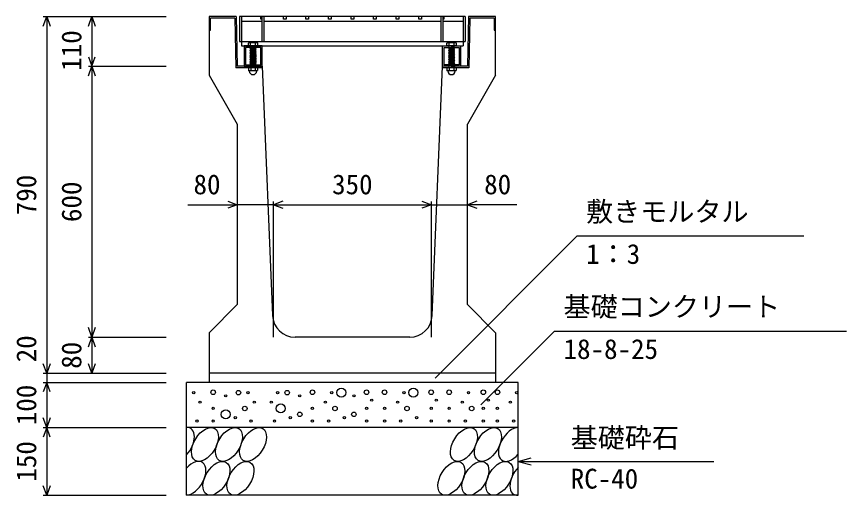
# Model space of a CAD drawing. Units: millimetres, scale not verified. Extents: x -25200 to 25200, y -8910 to 8910.
# Drawn here: x 12962 to 14801, y 767 to 1832 of the extents above; entities that cross this region are included whole.
import ezdxf
from ezdxf.enums import TextEntityAlignment as Align

# ---------------------------------------------------------------- set-up
doc = ezdxf.new("R2010")
doc.units = ezdxf.units.MM
doc.header["$LTSCALE"] = 30
doc.linetypes.add('DOTTED', pattern=[1.75, 0.25, -1.5])
for name, color, linetype, lineweight in [('0-0_DIM', 7, 'Continuous', 25), ('0-2_HATCH', 6, 'Continuous', 25), ('0-5_OUTLINE', 3, 'Continuous', 25)]:
    doc.layers.add(name, color=color, linetype=linetype, lineweight=lineweight)
doc.styles.add('ＭＳ ゴシック', font='')
doc.styles.get('ＭＳ ゴシック').set_extended_font_data('MS Gothic')

msp = doc.modelspace()

# ---------------------------------------------------------------- linework, layer by layer
at = {"layer": '0-0_DIM'}
for p, q in [((13021.1, 1832.11), (13293.6, 1832.11)), ((13028.6, 1832.11), (13028.6, 1042.11)), ((13128.6, 1832.11), (13128.6, 1722.11)), ((13121.1, 1722.11), (13293.6, 1722.11)), ((13128.6, 1722.11), (13128.6, 1122.11)), ((13531.1, 1122.11), (13531.1, 1422.9)), ((13881.1, 1122.11), (13881.1, 1422.9)), ((13341.28, 1415.4), (13451.1, 1415.4)), ((13531.1, 1415.4), (13451.1, 1415.4)), ((13531.1, 1415.4), (13881.1, 1415.4)), ((13881.1, 1415.4), (13961.1, 1415.4)), ((14070.92, 1415.4), (13961.1, 1415.4)), ((14204.17, 1346.35), (13889.29, 1031.47)), ((14204.17, 1346.35), (14706.82, 1346.35)), ((13121.1, 1122.11), (13293.6, 1122.11)), ((13128.6, 1122.11), (13128.6, 1042.11)), ((14154.17, 1135.76), (13990.51, 972.11)), ((14154.17, 1135.76), (14801.04, 1135.76)), ((13021.1, 1042.11), (13293.6, 1042.11)), ((13021.1, 1022.11), (13293.6, 1022.11)), ((13021.1, 922.11), (13293.6, 922.11)), ((13028.6, 922.11), (13028.6, 772.11)), ((14073.6, 847.11), (14102.57, 854.87)), ((14073.6, 847.11), (14506.91, 847.11)), ((14073.6, 847.11), (14102.57, 839.34)), ((13021.1, 772.11), (13293.6, 772.11))]:
    msp.add_line(p, q, dxfattribs=at)
for points in [[(13020.9, 1810.96), (13028.6, 1832.11), (13036.29, 1810.96)], [(13120.9, 1810.96), (13128.6, 1832.11), (13136.29, 1810.96)], [(13120.9, 1743.25), (13128.6, 1722.11), (13136.29, 1743.25)], [(13120.9, 1700.96), (13128.6, 1722.11), (13136.29, 1700.96)], [(13429.95, 1423.1), (13451.1, 1415.4), (13429.95, 1407.7)], [(13552.24, 1423.1), (13531.1, 1415.4), (13552.24, 1407.7)], [(13859.95, 1423.1), (13881.1, 1415.4), (13859.95, 1407.7)], [(13982.24, 1423.1), (13961.1, 1415.4), (13982.24, 1407.7)], [(13136.29, 1143.25), (13128.6, 1122.11), (13120.9, 1143.25)], [(13120.9, 1100.96), (13128.6, 1122.11), (13136.29, 1100.96)], [(13036.29, 1063.25), (13028.6, 1042.11), (13020.9, 1063.25)], [(13136.29, 1063.25), (13128.6, 1042.11), (13120.9, 1063.25)], [(13028.6, 1042.11), (13028.6, 1022.11), (13028.6, 922.11)], [(13036.29, 1000.96), (13028.6, 1022.11), (13020.9, 1000.96)], [(13036.29, 943.25), (13028.6, 922.11), (13020.9, 943.25)], [(13036.29, 900.96), (13028.6, 922.11), (13020.9, 900.96)], [(13036.29, 793.25), (13028.6, 772.11), (13020.9, 793.25)]]:
    msp.add_lwpolyline(points, dxfattribs=at)
at = {"layer": '0-2_HATCH'}
for p, q in [((13391.8, 1802.11), (13391.8, 1828.91)), ((13445.47, 1828.91), (13391.8, 1828.91)), ((13445.47, 1828.91), (13447.97, 1718.91)), ((13956.1, 1832.11), (13456.1, 1832.11)), ((13460.6, 1832.11), (13460.6, 1767.11)), ((13460.6, 1822.11), (13505.6, 1822.11)), ((13505.6, 1832.11), (13505.6, 1777.11)), ((13510.1, 1832.11), (13510.1, 1777.11)), ((13510.1, 1822.11), (13902.1, 1822.11)), ((13902.1, 1832.11), (13902.1, 1777.11)), ((13906.6, 1832.11), (13906.6, 1777.11)), ((13906.6, 1822.11), (13951.6, 1822.11)), ((13951.6, 1832.11), (13951.6, 1767.11)), ((13956.1, 1832.11), (13956.1, 1777.11)), ((13966.72, 1828.91), (13964.22, 1718.91)), ((14020.4, 1828.91), (13966.72, 1828.91)), ((14020.4, 1828.91), (14020.4, 1802.11)), ((13388.6, 1802.11), (13391.8, 1802.11)), ((14020.4, 1802.11), (14023.6, 1802.11)), ((13460.6, 1767.11), (13951.6, 1767.11)), ((13477.6, 1774.61), (13475.6, 1773.11)), ((13475.6, 1767.11), (13475.6, 1773.11)), ((13496.6, 1767.11), (13475.6, 1767.11)), ((13475.92, 1773.38), (13477.6, 1774.61)), ((13494.6, 1774.61), (13477.6, 1774.61)), ((13479.6, 1767.11), (13492.6, 1767.11)), ((13479.6, 1766.11), (13480.6, 1767.11)), ((13480.6, 1765.11), (13479.6, 1766.11)), ((13480.6, 1767.11), (13480.6, 1773.11)), ((13491.6, 1767.11), (13491.6, 1773.11)), ((13491.6, 1766.11), (13492.6, 1767.11)), ((13492.6, 1765.11), (13491.6, 1766.11)), ((13496.27, 1773.38), (13494.6, 1774.61)), ((13496.6, 1767.11), (13496.6, 1773.11)), ((13917.6, 1774.61), (13915.6, 1773.11)), ((13915.6, 1767.11), (13915.6, 1773.11)), ((13936.6, 1767.11), (13915.6, 1767.11)), ((13915.92, 1773.38), (13917.6, 1774.61)), ((13934.6, 1774.61), (13917.6, 1774.61)), ((13919.6, 1767.11), (13932.6, 1767.11)), ((13919.6, 1766.11), (13920.6, 1767.11)), ((13920.6, 1765.11), (13919.6, 1766.11)), ((13920.6, 1767.11), (13920.6, 1773.11)), ((13931.6, 1767.11), (13931.6, 1773.11)), ((13931.6, 1766.11), (13932.6, 1767.11)), ((13932.6, 1765.11), (13931.6, 1766.11)), ((13936.27, 1773.38), (13934.6, 1774.61)), ((13936.6, 1767.11), (13936.6, 1773.11)), ((13479.6, 1764.11), (13480.6, 1765.11)), ((13480.6, 1763.11), (13479.6, 1764.11)), ((13479.6, 1762.11), (13480.6, 1763.11)), ((13492.6, 1763.11), (13479.6, 1762.11)), ((13480.6, 1761.11), (13479.6, 1762.11)), ((13479.6, 1760.11), (13480.6, 1761.11)), ((13492.6, 1761.11), (13479.6, 1760.11)), ((13480.6, 1759.11), (13479.6, 1760.11)), ((13479.6, 1758.11), (13480.6, 1759.11)), ((13492.6, 1759.11), (13479.6, 1758.11)), ((13480.6, 1757.11), (13479.6, 1758.11)), ((13479.6, 1756.11), (13480.6, 1757.11)), ((13492.6, 1757.11), (13479.6, 1756.11)), ((13480.6, 1755.11), (13479.6, 1756.11)), ((13492.6, 1755.11), (13479.6, 1754.11)), ((13479.6, 1754.11), (13480.6, 1755.11)), ((13492.6, 1753.11), (13479.6, 1752.11)), ((13480.6, 1751.11), (13479.6, 1752.11)), ((13492.6, 1751.11), (13479.6, 1750.11)), ((13479.6, 1750.11), (13480.6, 1751.11)), ((13480.6, 1749.11), (13479.6, 1750.11)), ((13492.6, 1749.11), (13479.6, 1748.11)), ((13479.6, 1748.11), (13480.6, 1749.11)), ((13480.6, 1747.11), (13479.6, 1748.11)), ((13491.6, 1762.11), (13492.6, 1763.11)), ((13492.6, 1761.11), (13491.6, 1762.11)), ((13491.6, 1760.11), (13492.6, 1761.11)), ((13492.6, 1759.11), (13491.6, 1760.11)), ((13491.6, 1758.11), (13492.6, 1759.11)), ((13492.6, 1757.11), (13491.6, 1758.11)), ((13491.6, 1754.11), (13492.6, 1755.11)), ((13492.6, 1753.11), (13491.6, 1754.11)), ((13491.6, 1752.11), (13492.6, 1753.11)), ((13492.6, 1751.11), (13491.6, 1752.11)), ((13491.6, 1750.11), (13492.6, 1751.11)), ((13491.6, 1750.11), (13492.6, 1749.11)), ((13491.6, 1748.11), (13492.6, 1749.11)), ((13491.6, 1748.11), (13492.6, 1747.11)), ((13919.6, 1764.11), (13920.6, 1765.11)), ((13920.6, 1763.11), (13919.6, 1764.11)), ((13919.6, 1762.11), (13920.6, 1763.11)), ((13932.6, 1763.11), (13919.6, 1762.11)), ((13920.6, 1761.11), (13919.6, 1762.11)), ((13919.6, 1760.11), (13920.6, 1761.11)), ((13932.6, 1761.11), (13919.6, 1760.11)), ((13920.6, 1759.11), (13919.6, 1760.11)), ((13919.6, 1758.11), (13920.6, 1759.11)), ((13932.6, 1759.11), (13919.6, 1758.11)), ((13920.6, 1757.11), (13919.6, 1758.11)), ((13919.6, 1756.11), (13920.6, 1757.11)), ((13932.6, 1757.11), (13919.6, 1756.11)), ((13920.6, 1755.11), (13919.6, 1756.11)), ((13932.6, 1755.11), (13919.6, 1754.11)), ((13919.6, 1754.11), (13920.6, 1755.11)), ((13932.6, 1753.11), (13919.6, 1752.11)), ((13920.6, 1751.11), (13919.6, 1752.11)), ((13932.6, 1751.11), (13919.6, 1750.11)), ((13919.6, 1750.11), (13920.6, 1751.11)), ((13920.6, 1749.11), (13919.6, 1750.11)), ((13932.6, 1749.11), (13919.6, 1748.11)), ((13919.6, 1748.11), (13920.6, 1749.11)), ((13920.6, 1747.11), (13919.6, 1748.11)), ((13931.6, 1762.11), (13932.6, 1763.11)), ((13932.6, 1761.11), (13931.6, 1762.11)), ((13931.6, 1760.11), (13932.6, 1761.11)), ((13932.6, 1759.11), (13931.6, 1760.11)), ((13931.6, 1758.11), (13932.6, 1759.11)), ((13932.6, 1757.11), (13931.6, 1758.11)), ((13931.6, 1754.11), (13932.6, 1755.11)), ((13932.6, 1753.11), (13931.6, 1754.11)), ((13931.6, 1752.11), (13932.6, 1753.11)), ((13932.6, 1751.11), (13931.6, 1752.11)), ((13931.6, 1750.11), (13932.6, 1751.11)), ((13931.6, 1750.11), (13932.6, 1749.11)), ((13931.6, 1748.11), (13932.6, 1749.11)), ((13931.6, 1748.11), (13932.6, 1747.11)), ((13492.6, 1747.11), (13479.6, 1746.11)), ((13479.6, 1746.11), (13480.6, 1747.11)), ((13480.6, 1745.11), (13479.6, 1746.11)), ((13492.6, 1745.11), (13479.6, 1744.11)), ((13479.6, 1744.11), (13480.6, 1745.11)), ((13480.6, 1743.11), (13479.6, 1744.11)), ((13492.6, 1743.11), (13479.6, 1742.11)), ((13479.6, 1742.11), (13480.6, 1743.11)), ((13480.6, 1741.11), (13479.6, 1742.11)), ((13492.6, 1741.11), (13479.6, 1740.11)), ((13479.6, 1740.11), (13480.6, 1741.11)), ((13480.6, 1739.11), (13479.6, 1740.11)), ((13492.6, 1739.11), (13479.6, 1738.11)), ((13479.6, 1738.11), (13480.6, 1739.11)), ((13480.6, 1737.11), (13479.6, 1738.11)), ((13492.6, 1737.11), (13479.6, 1736.11)), ((13479.6, 1736.11), (13480.6, 1737.11)), ((13480.6, 1735.11), (13479.6, 1736.11)), ((13492.6, 1735.11), (13479.6, 1734.11)), ((13479.6, 1734.11), (13480.6, 1735.11)), ((13480.6, 1733.11), (13479.6, 1734.11)), ((13492.6, 1733.11), (13479.6, 1732.11)), ((13479.6, 1732.11), (13480.6, 1733.11)), ((13480.6, 1731.11), (13479.6, 1732.11)), ((13492.6, 1731.11), (13479.6, 1730.11)), ((13479.6, 1730.11), (13480.6, 1731.11)), ((13480.6, 1729.11), (13479.6, 1730.11)), ((13492.6, 1729.11), (13479.6, 1728.11)), ((13479.6, 1728.11), (13480.6, 1729.11)), ((13491.6, 1746.11), (13492.6, 1747.11)), ((13491.6, 1746.11), (13492.6, 1745.11)), ((13491.6, 1744.11), (13492.6, 1745.11)), ((13491.6, 1744.11), (13492.6, 1743.11)), ((13491.6, 1742.11), (13492.6, 1743.11)), ((13491.6, 1742.11), (13492.6, 1741.11)), ((13491.6, 1740.11), (13492.6, 1741.11)), ((13491.6, 1740.11), (13492.6, 1739.11)), ((13491.6, 1738.11), (13492.6, 1739.11)), ((13491.6, 1738.11), (13492.6, 1737.11)), ((13491.6, 1736.11), (13492.6, 1737.11)), ((13491.6, 1736.11), (13492.6, 1735.11)), ((13491.6, 1734.11), (13492.6, 1735.11)), ((13491.6, 1734.11), (13492.6, 1733.11)), ((13491.6, 1732.11), (13492.6, 1733.11)), ((13491.6, 1732.11), (13492.6, 1731.11)), ((13491.6, 1730.11), (13492.6, 1731.11)), ((13491.6, 1730.11), (13492.6, 1729.11)), ((13491.6, 1728.11), (13492.6, 1729.11)), ((13932.6, 1747.11), (13919.6, 1746.11)), ((13919.6, 1746.11), (13920.6, 1747.11)), ((13920.6, 1745.11), (13919.6, 1746.11)), ((13932.6, 1745.11), (13919.6, 1744.11)), ((13919.6, 1744.11), (13920.6, 1745.11)), ((13920.6, 1743.11), (13919.6, 1744.11)), ((13932.6, 1743.11), (13919.6, 1742.11)), ((13919.6, 1742.11), (13920.6, 1743.11)), ((13920.6, 1741.11), (13919.6, 1742.11)), ((13932.6, 1741.11), (13919.6, 1740.11)), ((13919.6, 1740.11), (13920.6, 1741.11)), ((13920.6, 1739.11), (13919.6, 1740.11)), ((13932.6, 1739.11), (13919.6, 1738.11)), ((13919.6, 1738.11), (13920.6, 1739.11)), ((13920.6, 1737.11), (13919.6, 1738.11)), ((13932.6, 1737.11), (13919.6, 1736.11)), ((13919.6, 1736.11), (13920.6, 1737.11)), ((13920.6, 1735.11), (13919.6, 1736.11)), ((13932.6, 1735.11), (13919.6, 1734.11)), ((13919.6, 1734.11), (13920.6, 1735.11)), ((13920.6, 1733.11), (13919.6, 1734.11)), ((13932.6, 1733.11), (13919.6, 1732.11)), ((13919.6, 1732.11), (13920.6, 1733.11)), ((13920.6, 1731.11), (13919.6, 1732.11)), ((13932.6, 1731.11), (13919.6, 1730.11)), ((13919.6, 1730.11), (13920.6, 1731.11)), ((13920.6, 1729.11), (13919.6, 1730.11)), ((13932.6, 1729.11), (13919.6, 1728.11)), ((13919.6, 1728.11), (13920.6, 1729.11)), ((13931.6, 1746.11), (13932.6, 1747.11)), ((13931.6, 1746.11), (13932.6, 1745.11)), ((13931.6, 1744.11), (13932.6, 1745.11)), ((13931.6, 1744.11), (13932.6, 1743.11)), ((13931.6, 1742.11), (13932.6, 1743.11)), ((13931.6, 1742.11), (13932.6, 1741.11)), ((13931.6, 1740.11), (13932.6, 1741.11)), ((13931.6, 1740.11), (13932.6, 1739.11)), ((13931.6, 1738.11), (13932.6, 1739.11)), ((13931.6, 1738.11), (13932.6, 1737.11)), ((13931.6, 1736.11), (13932.6, 1737.11)), ((13931.6, 1736.11), (13932.6, 1735.11)), ((13931.6, 1734.11), (13932.6, 1735.11)), ((13931.6, 1734.11), (13932.6, 1733.11)), ((13931.6, 1732.11), (13932.6, 1733.11)), ((13931.6, 1732.11), (13932.6, 1731.11)), ((13931.6, 1730.11), (13932.6, 1731.11)), ((13931.6, 1730.11), (13932.6, 1729.11)), ((13931.6, 1728.11), (13932.6, 1729.11)), ((13506.23, 1718.91), (13447.97, 1718.91)), ((13476.46, 1718.89), (13475.59, 1718.24)), ((13475.59, 1718.24), (13475.59, 1713.06)), ((13477.28, 1712.08), (13475.59, 1713.06)), ((13495.14, 1718.89), (13476.46, 1718.89)), ((13477.28, 1711.76), (13477.28, 1712.08)), ((13494.31, 1712.08), (13477.28, 1712.08)), ((13494.31, 1711.76), (13477.28, 1711.76)), ((13480.6, 1727.11), (13479.6, 1728.11)), ((13492.6, 1727.11), (13479.6, 1726.11)), ((13479.6, 1726.11), (13480.6, 1727.11)), ((13480.6, 1725.11), (13479.6, 1726.11)), ((13479.6, 1724.11), (13480.6, 1725.11)), ((13480.6, 1723.11), (13479.6, 1724.11)), ((13479.6, 1722.11), (13480.6, 1723.11)), ((13480.6, 1721.11), (13479.6, 1722.11)), ((13479.6, 1720.11), (13480.6, 1721.11)), ((13480.6, 1719.11), (13479.6, 1720.11)), ((13480.38, 1718.89), (13480.6, 1719.11)), ((13480.7, 1718.24), (13480.7, 1713.06)), ((13490.9, 1718.24), (13490.9, 1713.06)), ((13491.6, 1728.11), (13492.6, 1727.11)), ((13491.6, 1726.11), (13492.6, 1727.11)), ((13491.6, 1726.11), (13492.6, 1725.11)), ((13491.6, 1724.11), (13492.6, 1725.11)), ((13491.6, 1724.11), (13492.6, 1723.11)), ((13491.6, 1722.11), (13492.6, 1723.11)), ((13491.6, 1722.11), (13492.6, 1721.11)), ((13491.6, 1720.11), (13492.6, 1721.11)), ((13491.6, 1720.11), (13492.6, 1719.11)), ((13492.38, 1718.89), (13492.6, 1719.11)), ((13494.31, 1712.08), (13496, 1713.06)), ((13494.31, 1711.76), (13494.31, 1712.08)), ((13495.14, 1718.89), (13496, 1718.24)), ((13496, 1718.24), (13496, 1713.06)), ((13964.22, 1718.91), (13905.96, 1718.91)), ((13916.46, 1718.89), (13915.59, 1718.24)), ((13915.59, 1718.24), (13915.59, 1713.06)), ((13917.28, 1712.08), (13915.59, 1713.06)), ((13935.14, 1718.89), (13916.46, 1718.89)), ((13917.28, 1711.76), (13917.28, 1712.08)), ((13934.31, 1712.08), (13917.28, 1712.08)), ((13934.31, 1711.76), (13917.28, 1711.76)), ((13920.6, 1727.11), (13919.6, 1728.11)), ((13932.6, 1727.11), (13919.6, 1726.11)), ((13919.6, 1726.11), (13920.6, 1727.11)), ((13920.6, 1725.11), (13919.6, 1726.11)), ((13919.6, 1724.11), (13920.6, 1725.11)), ((13920.6, 1723.11), (13919.6, 1724.11)), ((13919.6, 1722.11), (13920.6, 1723.11)), ((13920.6, 1721.11), (13919.6, 1722.11)), ((13919.6, 1720.11), (13920.6, 1721.11)), ((13920.6, 1719.11), (13919.6, 1720.11)), ((13920.38, 1718.89), (13920.6, 1719.11)), ((13920.7, 1718.24), (13920.7, 1713.06)), ((13930.9, 1718.24), (13930.9, 1713.06)), ((13931.6, 1728.11), (13932.6, 1727.11)), ((13931.6, 1726.11), (13932.6, 1727.11)), ((13931.6, 1726.11), (13932.6, 1725.11)), ((13931.6, 1724.11), (13932.6, 1725.11)), ((13931.6, 1724.11), (13932.6, 1723.11)), ((13931.6, 1722.11), (13932.6, 1723.11)), ((13931.6, 1722.11), (13932.6, 1721.11)), ((13931.6, 1720.11), (13932.6, 1721.11)), ((13931.6, 1720.11), (13932.6, 1719.11)), ((13932.38, 1718.89), (13932.6, 1719.11)), ((13934.31, 1712.08), (13936, 1713.06)), ((13934.31, 1711.76), (13934.31, 1712.08)), ((13935.14, 1718.89), (13936, 1718.24)), ((13936, 1718.24), (13936, 1713.06))]:
    msp.add_line(p, q, dxfattribs=at)
at = {"layer": '0-2_HATCH', "linetype": 'DOTTED'}
for p, q in [((13492.6, 1767.11), (13479.6, 1766.11)), ((13932.6, 1767.11), (13919.6, 1766.11)), ((13492.6, 1765.11), (13479.6, 1764.11)), ((13932.6, 1765.11), (13919.6, 1764.11)), ((13492.6, 1725.11), (13479.6, 1724.11)), ((13492.6, 1723.11), (13479.6, 1722.11)), ((13492.6, 1721.11), (13479.6, 1720.11)), ((13932.6, 1725.11), (13919.6, 1724.11)), ((13932.6, 1723.11), (13919.6, 1722.11)), ((13932.6, 1721.11), (13919.6, 1720.11))]:
    msp.add_line(p, q, dxfattribs=at)
at = {"layer": '0-2_HATCH'}
for points in [[(13456.1, 1832.11), (13456.1, 1777.11), (13956.1, 1777.11)], [(13505.6, 1826.11), (13503.1, 1826.11), (13503.1, 1832.11)], [(13559.1, 1832.11), (13559.1, 1826.11), (13553.1, 1826.11), (13553.1, 1832.11)], [(13609.1, 1832.11), (13609.1, 1826.11), (13603.1, 1826.11), (13603.1, 1832.11)], [(13659.1, 1832.11), (13659.1, 1826.11), (13653.1, 1826.11), (13653.1, 1832.11)], [(13709.1, 1832.11), (13709.1, 1826.11), (13703.1, 1826.11), (13703.1, 1832.11)], [(13759.1, 1832.11), (13759.1, 1826.11), (13753.1, 1826.11), (13753.1, 1832.11)], [(13809.1, 1832.11), (13809.1, 1826.11), (13803.1, 1826.11), (13803.1, 1832.11)], [(13859.1, 1832.11), (13859.1, 1826.11), (13853.1, 1826.11), (13853.1, 1832.11)], [(13909.1, 1832.11), (13909.1, 1826.11), (13906.6, 1826.11)], [(13479.6, 1752.11), (13480.6, 1753.11), (13479.6, 1754.11)], [(13492.6, 1763.11), (13491.6, 1764.11), (13492.6, 1765.11)], [(13492.6, 1755.11), (13491.6, 1756.11), (13492.6, 1757.11)], [(13919.6, 1752.11), (13920.6, 1753.11), (13919.6, 1754.11)], [(13932.6, 1763.11), (13931.6, 1764.11), (13932.6, 1765.11)], [(13932.6, 1755.11), (13931.6, 1756.11), (13932.6, 1757.11)]]:
    msp.add_lwpolyline(points, dxfattribs=at)
for points in [[(13466.1, 1767.11), (13466.1, 1722.11), (13506.1, 1722.11), (13506.1, 1767.11)], [(13946.1, 1767.11), (13946.1, 1722.11), (13906.1, 1722.11), (13906.1, 1767.11)], [(13469.3, 1763.91), (13469.3, 1725.31), (13502.9, 1725.31), (13502.9, 1763.91)], [(13942.9, 1763.91), (13942.9, 1725.31), (13909.3, 1725.31), (13909.3, 1763.91)]]:
    msp.add_lwpolyline(points, close=True, dxfattribs=at)
for centre, radius in [((13354.6, 999.29), 2.5), ((13397.49, 1000.16), 5), ((13425.53, 992.28), 2.5), ((13453.57, 999.29), 5), ((13474.6, 999.29), 2.5), ((13540.45, 999.29), 2.5), ((13561.48, 999.29), 5), ((13589.52, 992.28), 2.5), ((13617.56, 1000.16), 5), ((13660.45, 999.29), 2.5), ((13681.48, 999.29), 10), ((13709.52, 992.28), 2.5), ((13737.56, 1000.16), 5), ((13777.4, 1000.16), 5), ((13820.3, 999.29), 2.5), ((13841.33, 999.29), 10), ((13880.81, 1000.16), 5), ((13920.66, 1000.16), 5), ((13963.55, 999.29), 2.5), ((13996.25, 1000.16), 5), ((14027.59, 1000.16), 5), ((14070.48, 999.29), 2.5), ((13368.62, 978.27), 2.5), ((13488.62, 978.27), 2.5), ((13526.43, 978.27), 2.5), ((13646.43, 978.27), 2.5), ((13748.9, 982.59), 2.5), ((13806.28, 978.27), 2.5), ((13892.15, 982.59), 2.5), ((13949.53, 978.27), 2.5), ((14007.59, 982.59), 2.5), ((14056.46, 978.27), 2.5), ((13397.49, 964.27), 2.5), ((13425.53, 951.14), 10), ((13467.59, 964.27), 5), ((13547.46, 964.27), 10), ((13617.56, 964.27), 2.5), ((13667.46, 964.27), 5), ((13737.56, 964.27), 2.5), ((13777.4, 964.27), 2.5), ((13827.31, 964.27), 5), ((13880.81, 964.27), 2.5), ((13920.66, 964.27), 2.5), ((13970.56, 964.27), 5), ((13996.25, 964.27), 2.5), ((14027.59, 964.27), 2.5), ((13361.61, 936.25), 2.5), ((13397.49, 936.25), 2.5), ((13446.56, 944.13), 2.5), ((13481.61, 936.25), 2.5), ((13533.44, 936.25), 2.5), ((13568.49, 944.13), 2.5), ((13589.52, 951.14), 5), ((13617.56, 936.25), 2.5), ((13653.44, 936.25), 2.5), ((13688.49, 944.13), 2.5), ((13709.52, 951.14), 5), ((13737.56, 936.25), 2.5), ((13777.4, 936.25), 2.5), ((13813.29, 936.25), 2.5), ((13848.34, 944.13), 2.5), ((13880.81, 936.25), 2.5), ((13920.66, 936.25), 2.5), ((13956.54, 936.25), 2.5), ((13996.25, 936.25), 2.5), ((14027.59, 936.25), 2.5), ((14063.47, 936.25), 2.5)]:
    msp.add_circle(centre, radius, dxfattribs=at)
for centre, radius, start, end in [((13478.1, 1770.48), 3.62, 46.39563, 133.60437), ((13486.1, 1758.48), 15.62, 69.39075, 110.60925), ((13494.1, 1770.48), 3.62, 46.39563, 133.60437), ((13918.1, 1770.48), 3.62, 46.39563, 133.60437), ((13926.1, 1758.48), 15.62, 69.39075, 110.60925), ((13934.1, 1770.48), 3.62, 46.39563, 133.60437), ((13478.15, 1713.54), 5.35, 61.49832, 118.50684), ((13478.15, 1717.75), 5.35, 241.49843, 298.50089), ((13485.8, 1711.76), 8.19, 180, 359.99995), ((13485.8, 1698.47), 20.42, 75.52621, 104.47362), ((13485.8, 1732.82), 20.42, 255.52638, 284.47374), ((13493.45, 1713.54), 5.35, 61.49231, 118.50169), ((13493.45, 1717.76), 5.35, 241.49989, 298.5), ((13918.15, 1713.54), 5.35, 61.49832, 118.50684), ((13918.15, 1717.75), 5.35, 241.49843, 298.50089), ((13925.8, 1711.76), 8.19, 180, 359.99995), ((13925.8, 1698.47), 20.42, 75.52621, 104.47362), ((13925.8, 1732.82), 20.42, 255.52638, 284.47374), ((13933.45, 1713.54), 5.35, 61.49231, 118.50169), ((13933.45, 1717.76), 5.35, 241.49989, 298.5)]:
    msp.add_arc(centre, radius, start, end, dxfattribs=at)
for centre, start_param, end_param in [((13326.23, 884.59), 4.385593, 6.6745444), ((14059.74, 884.59), 0.3357715, 4.4411806), ((13351.55, 809.6), 3.5111464, 7.548991), ((14085.06, 809.6), 1.2110787, 3.5658734)]:
    msp.add_ellipse(centre, major_axis=(21.81, 35.31), ratio=0.5792, start_param=start_param, end_param=end_param, dxfattribs=at)
for centre in [(13379.44, 884.59), (13432.65, 884.59), (13485.86, 884.59), (13953.32, 884.59), (14006.53, 884.59), (13404.76, 809.6), (13457.97, 809.6), (13925.43, 809.6), (13978.64, 809.6), (14031.85, 809.6)]:
    msp.add_ellipse(centre, major_axis=(21.81, 35.31), ratio=0.5792, dxfattribs=at)
at = {"layer": '0-5_OUTLINE'}
for p, q in [((13388.6, 1832.11), (13388.6, 1702.11)), ((13448.6, 1832.11), (13388.6, 1832.11)), ((13448.6, 1832.11), (13451.1, 1722.11)), ((14023.6, 1832.11), (13963.6, 1832.11)), ((14023.6, 1702.11), (14023.6, 1832.11)), ((13506.1, 1722.11), (13451.1, 1722.11)), ((13506.1, 1722.11), (13529.1, 1170.03)), ((13883.09, 1170.03), (13906.1, 1722.11)), ((14023.6, 1702.11), (13961.1, 1594.11)), ((13961.1, 1194.61), (13961.1, 1594.11)), ((13961.1, 1194.61), (14023.6, 1132.11)), ((13388.6, 1132.11), (13388.6, 1022.11)), ((13833.14, 1122.11), (13579.06, 1122.11)), ((14023.6, 1132.11), (14023.6, 1022.11)), ((14023.6, 1042.11), (13388.6, 1042.11)), ((14073.6, 1022.11), (13338.6, 1022.11)), ((14073.6, 772.11), (14073.6, 1022.11)), ((14073.6, 922.11), (13338.6, 922.11))]:
    msp.add_line(p, q, dxfattribs=at)
for points in [[(13963.6, 1832.11), (13961.1, 1722.11), (13906.1, 1722.11)], [(13388.6, 1702.11), (13451.1, 1594.11), (13451.1, 1194.61), (13388.6, 1132.11)], [(14073.6, 772.11), (13338.6, 772.11), (13338.6, 1022.11)]]:
    msp.add_lwpolyline(points, dxfattribs=at)
for centre, start, end in [((13579.06, 1172.11), 182.38594, 270), ((13833.14, 1172.11), 270, 357.61403)]:
    msp.add_arc(centre, 50, start, end, dxfattribs=at)

# ---------------------------------------------------------------- texts
at = {"layer": '0-0_DIM', "style": 'ＭＳ ゴシック'}
for s, p in [('110', (13118.6, 1712.11)), ('790', (13018.6, 1392.11)), ('600', (13118.6, 1377.11)), ('20', (13018.6, 1066.42)), ('80', (13118.6, 1052.11)), ('100', (13018.6, 927.11)), ('150', (13018.6, 802.11))]:
    msp.add_text(s, height=43.99, rotation=90, dxfattribs=at).set_placement(p, align=Align.BOTTOM_LEFT)
for s, p in [('80', (13353.99, 1425.4)), ('350', (13661.1, 1425.4)), ('80', (13998.2, 1425.4)), ('敷きモルタル', (14224.17, 1365.08)), ('1：3', (14224.17, 1271.27)), ('基礎コンクリート', (14174.17, 1154.5)), ('18-8-25', (14174.17, 1060.68)), ('基礎砕石', (14189.92, 864.28)), ('RC-40', (14189.92, 773.59))]:
    msp.add_text(s, height=43.99, dxfattribs=at).set_placement(p, align=Align.BOTTOM_LEFT)

doc.saveas('drawing.dxf')
